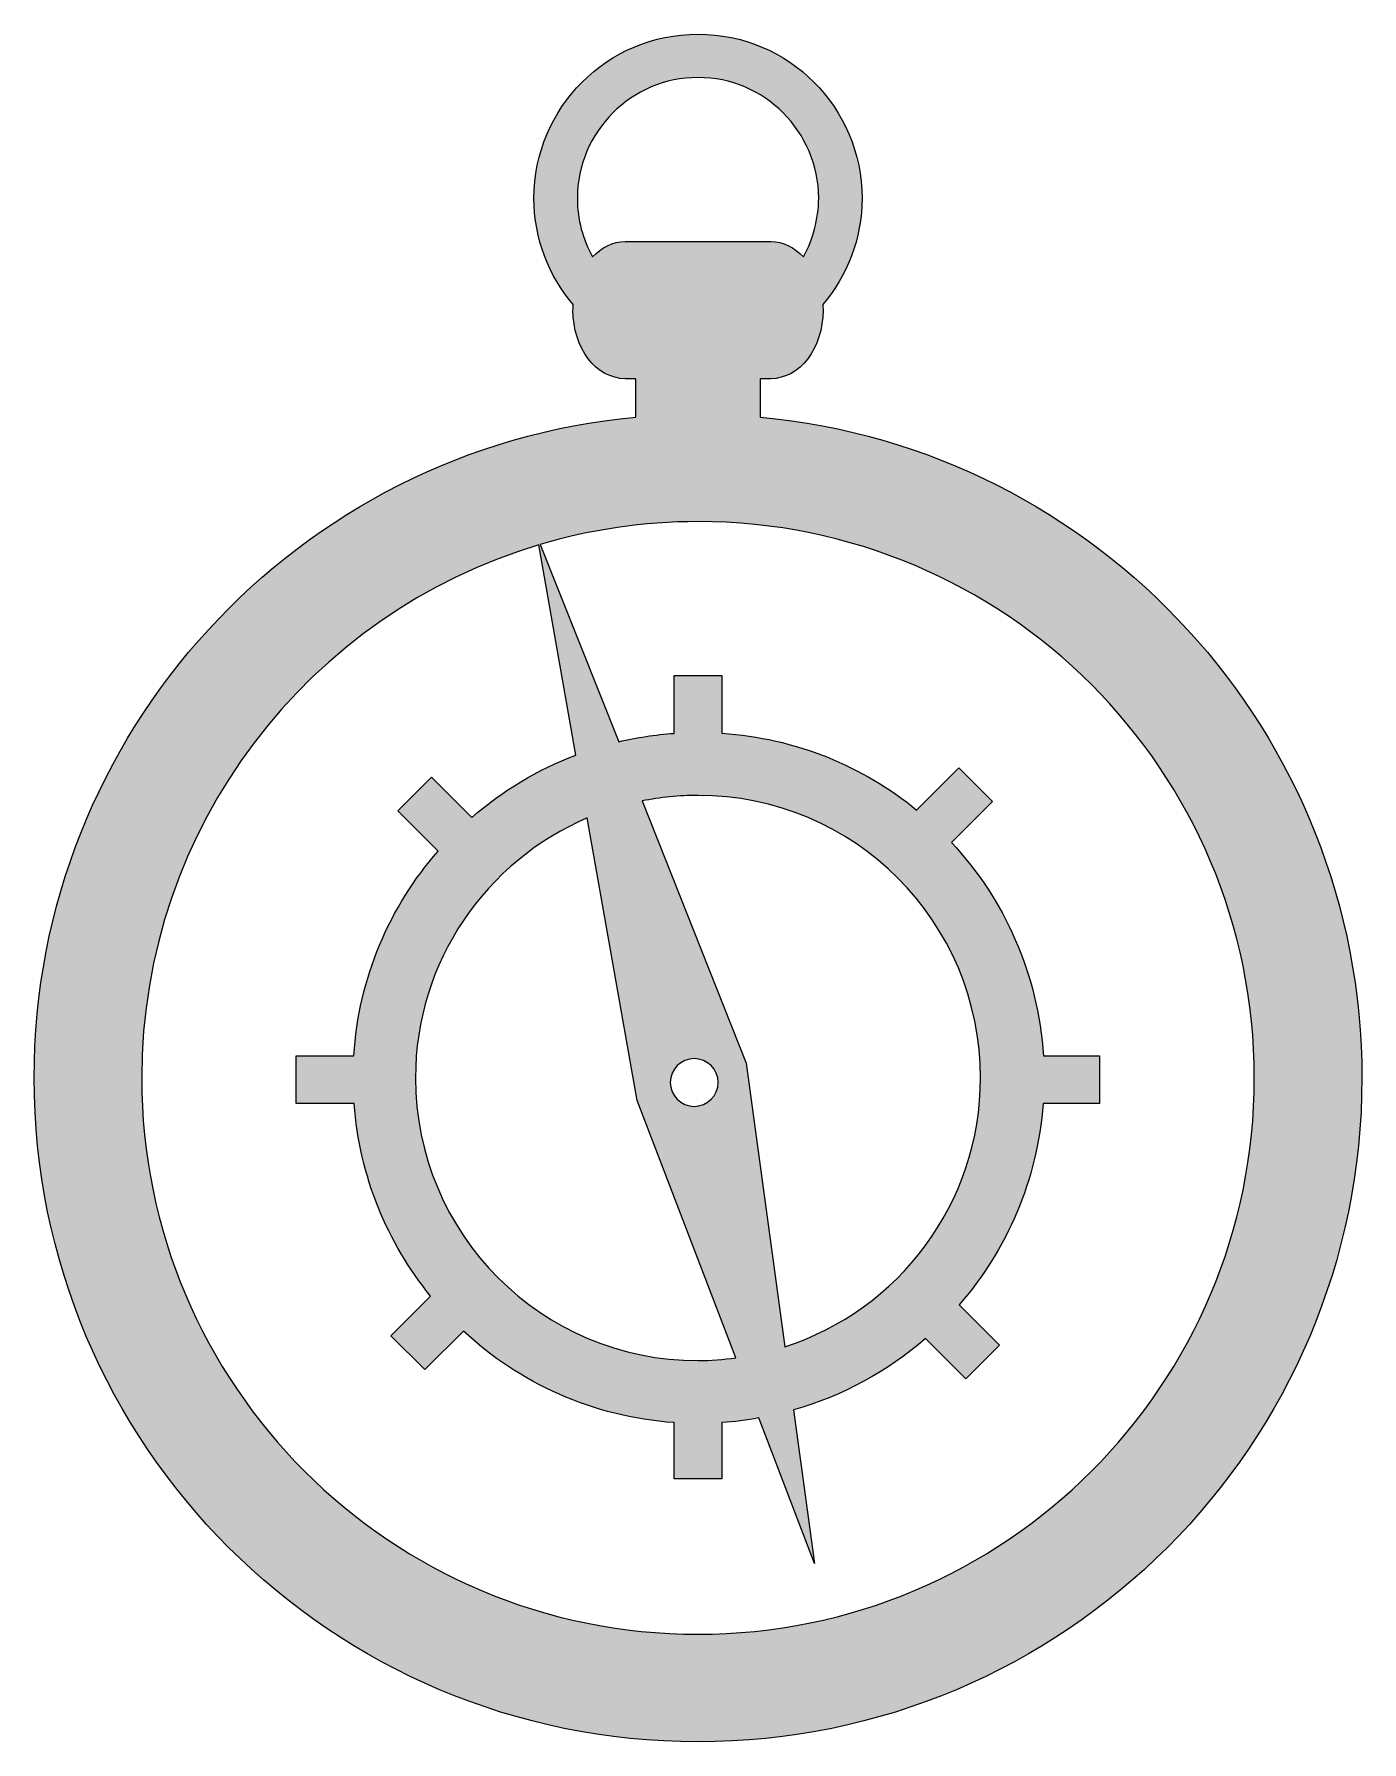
# Model space of a CAD drawing. Header units: inches. Extents: x 0 to 79, y 0 to 102.
import ezdxf

# ---------------------------------------------------------------- set-up
doc = ezdxf.new("R2010")
doc.units = ezdxf.units.IN
doc.header["$MEASUREMENT"] = 0
doc.layers.add('Layer 1', color=7, linetype='Continuous')

msp = doc.modelspace()

# ---------------------------------------------------------------- hatches: boundary and pattern name
at = {"layer": 'Layer 1', "true_color": 0xf6df32}
h = msp.add_hatch(color=2, dxfattribs=at)
h.dxf.hatch_style = 2
edge = h.paths.add_edge_path()
edge.add_spline(control_points=[(39.5, 0), (61.31, 0), (79, 17.68), (79, 39.5), (79, 60.06), (63.28, 76.95), (43.2, 78.82), (43.2, 78.82), (43.2, 81.1), (43.2, 81.1), (43.2, 81.1), (43.83, 81.1), (43.83, 81.1), (45.55, 81.1), (46.94, 82.92), (46.94, 85.18), (46.94, 85.29), (46.93, 85.4), (46.92, 85.51), (48.37, 87.21), (49.26, 89.42), (49.26, 91.84), (49.26, 97.23), (44.89, 101.6), (39.5, 101.6), (34.11, 101.6), (29.74, 97.23), (29.74, 91.84), (29.74, 89.42), (30.62, 87.21), (32.08, 85.51), (32.08, 85.4), (32.06, 85.29), (32.06, 85.18), (32.06, 82.92), (33.45, 81.1), (35.17, 81.1), (35.17, 81.1), (35.8, 81.1), (35.8, 81.1), (35.8, 81.1), (35.8, 78.82), (35.8, 78.82), (15.72, 76.95), (0, 60.06), (0, 39.5), (0, 17.68), (17.69, 0), (39.5, 0)], knot_values=[0, 0, 0, 0, 1, 1, 1, 2, 2, 2, 3, 3, 3, 4, 4, 4, 5, 5, 5, 6, 6, 6, 7, 7, 7, 8, 8, 8, 9, 9, 9, 10, 10, 10, 11, 11, 11, 12, 12, 12, 13, 13, 13, 14, 14, 14, 15, 15, 15, 16, 16, 16, 16], degree=3, periodic=1)
edge = h.paths.add_edge_path()
edge.add_spline(control_points=[(35.17, 89.26), (34.43, 89.26), (33.76, 88.91), (33.23, 88.35), (32.65, 89.38), (32.32, 90.57), (32.32, 91.84), (32.32, 93.83), (33.13, 95.61), (34.43, 96.91), (35.73, 98.22), (37.52, 99.02), (39.5, 99.02), (41.49, 99.02), (43.27, 98.22), (44.57, 96.92), (45.87, 95.61), (46.67, 93.83), (46.68, 91.84), (46.67, 90.57), (46.34, 89.38), (45.77, 88.35), (45.23, 88.91), (44.57, 89.26), (43.83, 89.26), (43.83, 89.26), (35.17, 89.26), (35.17, 89.26)], knot_values=[0, 0, 0, 0, 1, 1, 1, 2, 2, 2, 3, 3, 3, 4, 4, 4, 5, 5, 5, 6, 6, 6, 7, 7, 7, 8, 8, 8, 9, 9, 9, 9], degree=3, periodic=1)
edge = h.paths.add_edge_path()
edge.add_spline(control_points=[(30.03, 71.21), (30.03, 71.21), (32.24, 58.71), (32.24, 58.71), (29.95, 57.84), (27.85, 56.58), (26.04, 55), (26.04, 55), (23.64, 57.4), (23.64, 57.4), (23.64, 57.4), (21.63, 55.39), (21.63, 55.39), (21.63, 55.39), (24.03, 52.99), (24.03, 52.99), (21.15, 49.69), (19.31, 45.46), (19.02, 40.81), (19.02, 40.81), (15.6, 40.81), (15.6, 40.81), (15.6, 40.81), (15.6, 37.97), (15.6, 37.97), (15.6, 37.97), (19.04, 37.97), (19.04, 37.97), (19.36, 33.64), (21.01, 29.69), (23.59, 26.52), (23.59, 26.52), (21.23, 24.16), (21.23, 24.16), (21.23, 24.16), (23.24, 22.15), (23.24, 22.15), (23.24, 22.15), (25.54, 24.44), (25.54, 24.44), (28.87, 21.34), (33.24, 19.33), (38.08, 18.99), (38.08, 18.99), (38.08, 15.65), (38.08, 15.65), (38.08, 15.65), (40.92, 15.65), (40.92, 15.65), (40.92, 15.65), (40.92, 18.99), (40.92, 18.99), (41.67, 19.04), (42.4, 19.14), (43.12, 19.27), (43.12, 19.27), (46.43, 10.62), (46.43, 10.62), (46.43, 10.62), (45.19, 19.75), (45.19, 19.75), (48.12, 20.59), (50.79, 22.04), (53.03, 23.99), (53.03, 23.99), (55.43, 21.6), (55.43, 21.6), (55.43, 21.6), (57.44, 23.61), (57.44, 23.61), (57.44, 23.61), (55.04, 26), (55.04, 26), (57.87, 29.26), (59.7, 33.4), (60.03, 37.97), (60.03, 37.97), (63.39, 37.97), (63.39, 37.97), (63.39, 37.97), (63.39, 40.81), (63.39, 40.81), (63.39, 40.81), (60.05, 40.81), (60.05, 40.81), (59.74, 45.7), (57.72, 50.13), (54.59, 53.5), (54.59, 53.5), (57.03, 55.94), (57.03, 55.94), (57.03, 55.94), (55.02, 57.95), (55.02, 57.95), (55.02, 57.95), (52.51, 55.44), (52.51, 55.44), (49.31, 58.05), (45.3, 59.72), (40.92, 60.01), (40.92, 60.01), (40.92, 63.44), (40.92, 63.44), (40.92, 63.44), (38.08, 63.44), (38.08, 63.44), (38.08, 63.44), (38.08, 60), (38.08, 60), (36.95, 59.92), (35.85, 59.75), (34.78, 59.5), (34.78, 59.5), (30.11, 71.24), (30.11, 71.24), (33.09, 72.12), (36.24, 72.6), (39.5, 72.6), (57.78, 72.6), (72.6, 57.78), (72.6, 39.5), (72.6, 21.22), (57.78, 6.4), (39.5, 6.4), (21.22, 6.4), (6.4, 21.22), (6.4, 39.5), (6.4, 54.48), (16.37, 67.14), (30.03, 71.21)], knot_values=[0, 0, 0, 0, 1, 1, 1, 2, 2, 2, 3, 3, 3, 4, 4, 4, 5, 5, 5, 6, 6, 6, 7, 7, 7, 8, 8, 8, 9, 9, 9, 10, 10, 10, 11, 11, 11, 12, 12, 12, 13, 13, 13, 14, 14, 14, 15, 15, 15, 16, 16, 16, 17, 17, 17, 18, 18, 18, 19, 19, 19, 20, 20, 20, 21, 21, 21, 22, 22, 22, 23, 23, 23, 24, 24, 24, 25, 25, 25, 26, 26, 26, 27, 27, 27, 28, 28, 28, 29, 29, 29, 30, 30, 30, 31, 31, 31, 32, 32, 32, 33, 33, 33, 34, 34, 34, 35, 35, 35, 36, 36, 36, 37, 37, 37, 38, 38, 38, 39, 39, 39, 40, 40, 40, 41, 41, 41, 42, 42, 42, 43, 43, 43, 43], degree=3, periodic=1)
edge = h.paths.add_edge_path()
edge.add_spline(control_points=[(42.37, 40.38), (42.37, 40.38), (36.18, 55.98), (36.18, 55.98), (37.25, 56.19), (38.36, 56.31), (39.5, 56.31), (48.79, 56.31), (56.31, 48.78), (56.31, 39.5), (56.31, 32.02), (51.43, 25.69), (44.67, 23.51), (44.67, 23.51), (42.37, 40.38), (42.37, 40.38)], knot_values=[0, 0, 0, 0, 1, 1, 1, 2, 2, 2, 3, 3, 3, 4, 4, 4, 5, 5, 5, 5], degree=3, periodic=1)
edge = h.paths.add_edge_path()
edge.add_spline(control_points=[(40.7, 39.23), (40.7, 38.45), (40.06, 37.81), (39.27, 37.81), (38.49, 37.81), (37.85, 38.45), (37.85, 39.23), (37.85, 40.01), (38.49, 40.65), (39.27, 40.65), (40.06, 40.65), (40.7, 40.01), (40.7, 39.23)], knot_values=[0, 0, 0, 0, 1, 1, 1, 2, 2, 2, 3, 3, 3, 4, 4, 4, 4], degree=3, periodic=1)
edge = h.paths.add_edge_path()
edge.add_spline(control_points=[(35.88, 38.16), (35.88, 38.16), (41.75, 22.85), (41.75, 22.85), (41.01, 22.75), (40.26, 22.68), (39.5, 22.68), (30.21, 22.68), (22.69, 30.21), (22.69, 39.5), (22.69, 46.44), (26.9, 52.4), (32.91, 54.97), (32.91, 54.97), (35.88, 38.16), (35.88, 38.16)], knot_values=[0, 0, 0, 0, 1, 1, 1, 2, 2, 2, 3, 3, 3, 4, 4, 4, 5, 5, 5, 5], degree=3, periodic=1)

# ---------------------------------------------------------------- linework, layer by layer
at = {"layer": 'Layer 1', "lineweight": 0}
for points, knots in [([(39.5, 0), (61.31, 0), (79, 17.68), (79, 39.5), (79, 60.06), (63.28, 76.95), (43.2, 78.82), (43.2, 78.82), (43.2, 81.1), (43.2, 81.1), (43.2, 81.1), (43.83, 81.1), (43.83, 81.1), (45.55, 81.1), (46.94, 82.92), (46.94, 85.18), (46.94, 85.29), (46.93, 85.4), (46.92, 85.51), (48.37, 87.21), (49.26, 89.42), (49.26, 91.84), (49.26, 97.23), (44.89, 101.6), (39.5, 101.6), (34.11, 101.6), (29.74, 97.23), (29.74, 91.84), (29.74, 89.42), (30.62, 87.21), (32.08, 85.51), (32.08, 85.4), (32.06, 85.29), (32.06, 85.18), (32.06, 82.92), (33.45, 81.1), (35.17, 81.1), (35.17, 81.1), (35.8, 81.1), (35.8, 81.1), (35.8, 81.1), (35.8, 78.82), (35.8, 78.82), (15.72, 76.95), (0, 60.06), (0, 39.5), (0, 17.68), (17.69, 0), (39.5, 0)], [0, 0, 0, 0, 1, 1, 1, 2, 2, 2, 3, 3, 3, 4, 4, 4, 5, 5, 5, 6, 6, 6, 7, 7, 7, 8, 8, 8, 9, 9, 9, 10, 10, 10, 11, 11, 11, 12, 12, 12, 13, 13, 13, 14, 14, 14, 15, 15, 15, 16, 16, 16, 16]), ([(35.17, 89.26), (34.43, 89.26), (33.76, 88.91), (33.23, 88.35), (32.65, 89.38), (32.32, 90.57), (32.32, 91.84), (32.32, 93.83), (33.13, 95.61), (34.43, 96.91), (35.73, 98.22), (37.52, 99.02), (39.5, 99.02), (41.49, 99.02), (43.27, 98.22), (44.57, 96.92), (45.87, 95.61), (46.67, 93.83), (46.68, 91.84), (46.67, 90.57), (46.34, 89.38), (45.77, 88.35), (45.23, 88.91), (44.57, 89.26), (43.83, 89.26), (43.83, 89.26), (35.17, 89.26), (35.17, 89.26)], [0, 0, 0, 0, 1, 1, 1, 2, 2, 2, 3, 3, 3, 4, 4, 4, 5, 5, 5, 6, 6, 6, 7, 7, 7, 8, 8, 8, 9, 9, 9, 9]), ([(30.03, 71.21), (30.03, 71.21), (32.24, 58.71), (32.24, 58.71), (29.95, 57.84), (27.85, 56.58), (26.04, 55), (26.04, 55), (23.64, 57.4), (23.64, 57.4), (23.64, 57.4), (21.63, 55.39), (21.63, 55.39), (21.63, 55.39), (24.03, 52.99), (24.03, 52.99), (21.15, 49.69), (19.31, 45.46), (19.02, 40.81), (19.02, 40.81), (15.6, 40.81), (15.6, 40.81), (15.6, 40.81), (15.6, 37.97), (15.6, 37.97), (15.6, 37.97), (19.04, 37.97), (19.04, 37.97), (19.36, 33.64), (21.01, 29.69), (23.59, 26.52), (23.59, 26.52), (21.23, 24.16), (21.23, 24.16), (21.23, 24.16), (23.24, 22.15), (23.24, 22.15), (23.24, 22.15), (25.54, 24.44), (25.54, 24.44), (28.87, 21.34), (33.24, 19.33), (38.08, 18.99), (38.08, 18.99), (38.08, 15.65), (38.08, 15.65), (38.08, 15.65), (40.92, 15.65), (40.92, 15.65), (40.92, 15.65), (40.92, 18.99), (40.92, 18.99), (41.67, 19.04), (42.4, 19.14), (43.12, 19.27), (43.12, 19.27), (46.43, 10.62), (46.43, 10.62), (46.43, 10.62), (45.19, 19.75), (45.19, 19.75), (48.12, 20.59), (50.79, 22.04), (53.03, 23.99), (53.03, 23.99), (55.43, 21.6), (55.43, 21.6), (55.43, 21.6), (57.44, 23.61), (57.44, 23.61), (57.44, 23.61), (55.04, 26), (55.04, 26), (57.87, 29.26), (59.7, 33.4), (60.03, 37.97), (60.03, 37.97), (63.39, 37.97), (63.39, 37.97), (63.39, 37.97), (63.39, 40.81), (63.39, 40.81), (63.39, 40.81), (60.05, 40.81), (60.05, 40.81), (59.74, 45.7), (57.72, 50.13), (54.59, 53.5), (54.59, 53.5), (57.03, 55.94), (57.03, 55.94), (57.03, 55.94), (55.02, 57.95), (55.02, 57.95), (55.02, 57.95), (52.51, 55.44), (52.51, 55.44), (49.31, 58.05), (45.3, 59.72), (40.92, 60.01), (40.92, 60.01), (40.92, 63.44), (40.92, 63.44), (40.92, 63.44), (38.08, 63.44), (38.08, 63.44), (38.08, 63.44), (38.08, 60), (38.08, 60), (36.95, 59.92), (35.85, 59.75), (34.78, 59.5), (34.78, 59.5), (30.11, 71.24), (30.11, 71.24), (33.09, 72.12), (36.24, 72.6), (39.5, 72.6), (57.78, 72.6), (72.6, 57.78), (72.6, 39.5), (72.6, 21.22), (57.78, 6.4), (39.5, 6.4), (21.22, 6.4), (6.4, 21.22), (6.4, 39.5), (6.4, 54.48), (16.37, 67.14), (30.03, 71.21)], [0, 0, 0, 0, 1, 1, 1, 2, 2, 2, 3, 3, 3, 4, 4, 4, 5, 5, 5, 6, 6, 6, 7, 7, 7, 8, 8, 8, 9, 9, 9, 10, 10, 10, 11, 11, 11, 12, 12, 12, 13, 13, 13, 14, 14, 14, 15, 15, 15, 16, 16, 16, 17, 17, 17, 18, 18, 18, 19, 19, 19, 20, 20, 20, 21, 21, 21, 22, 22, 22, 23, 23, 23, 24, 24, 24, 25, 25, 25, 26, 26, 26, 27, 27, 27, 28, 28, 28, 29, 29, 29, 30, 30, 30, 31, 31, 31, 32, 32, 32, 33, 33, 33, 34, 34, 34, 35, 35, 35, 36, 36, 36, 37, 37, 37, 38, 38, 38, 39, 39, 39, 40, 40, 40, 41, 41, 41, 42, 42, 42, 43, 43, 43, 43]), ([(42.37, 40.38), (42.37, 40.38), (36.18, 55.98), (36.18, 55.98), (37.25, 56.19), (38.36, 56.31), (39.5, 56.31), (48.79, 56.31), (56.31, 48.78), (56.31, 39.5), (56.31, 32.02), (51.43, 25.69), (44.67, 23.51), (44.67, 23.51), (42.37, 40.38), (42.37, 40.38)], [0, 0, 0, 0, 1, 1, 1, 2, 2, 2, 3, 3, 3, 4, 4, 4, 5, 5, 5, 5]), ([(35.88, 38.16), (35.88, 38.16), (41.75, 22.85), (41.75, 22.85), (41.01, 22.75), (40.26, 22.68), (39.5, 22.68), (30.21, 22.68), (22.69, 30.21), (22.69, 39.5), (22.69, 46.44), (26.9, 52.4), (32.91, 54.97), (32.91, 54.97), (35.88, 38.16), (35.88, 38.16)], [0, 0, 0, 0, 1, 1, 1, 2, 2, 2, 3, 3, 3, 4, 4, 4, 5, 5, 5, 5]), ([(40.7, 39.23), (40.7, 38.45), (40.06, 37.81), (39.27, 37.81), (38.49, 37.81), (37.85, 38.45), (37.85, 39.23), (37.85, 40.01), (38.49, 40.65), (39.27, 40.65), (40.06, 40.65), (40.7, 40.01), (40.7, 39.23)], [0, 0, 0, 0, 1, 1, 1, 2, 2, 2, 3, 3, 3, 4, 4, 4, 4])]:
    msp.add_open_spline(points, degree=3, knots=knots, dxfattribs=at)

doc.saveas('drawing.dxf')
